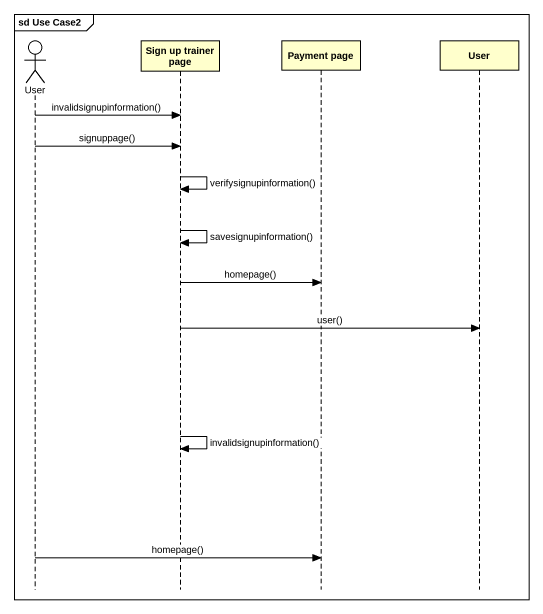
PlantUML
@startuml
mainframe sd Use Case2
hide footbox
actor User
participant "Sign up trainer page" as Sign_up_trainer_page
participant "Payment page" as Payment_page
participant "User" as User_2

User -> Sign_up_trainer_page : invalidsignupinformation()
User -> Sign_up_trainer_page : signuppage()
Sign_up_trainer_page -> Sign_up_trainer_page : verifysignupinformation()
Sign_up_trainer_page -> Sign_up_trainer_page : savesignupinformation()
Sign_up_trainer_page -> Payment_page : homepage()
Sign_up_trainer_page -> User_2 : user()
Sign_up_trainer_page -> Sign_up_trainer_page : invalidsignupinformation()
User -> Payment_page : homepage()
@enduml
